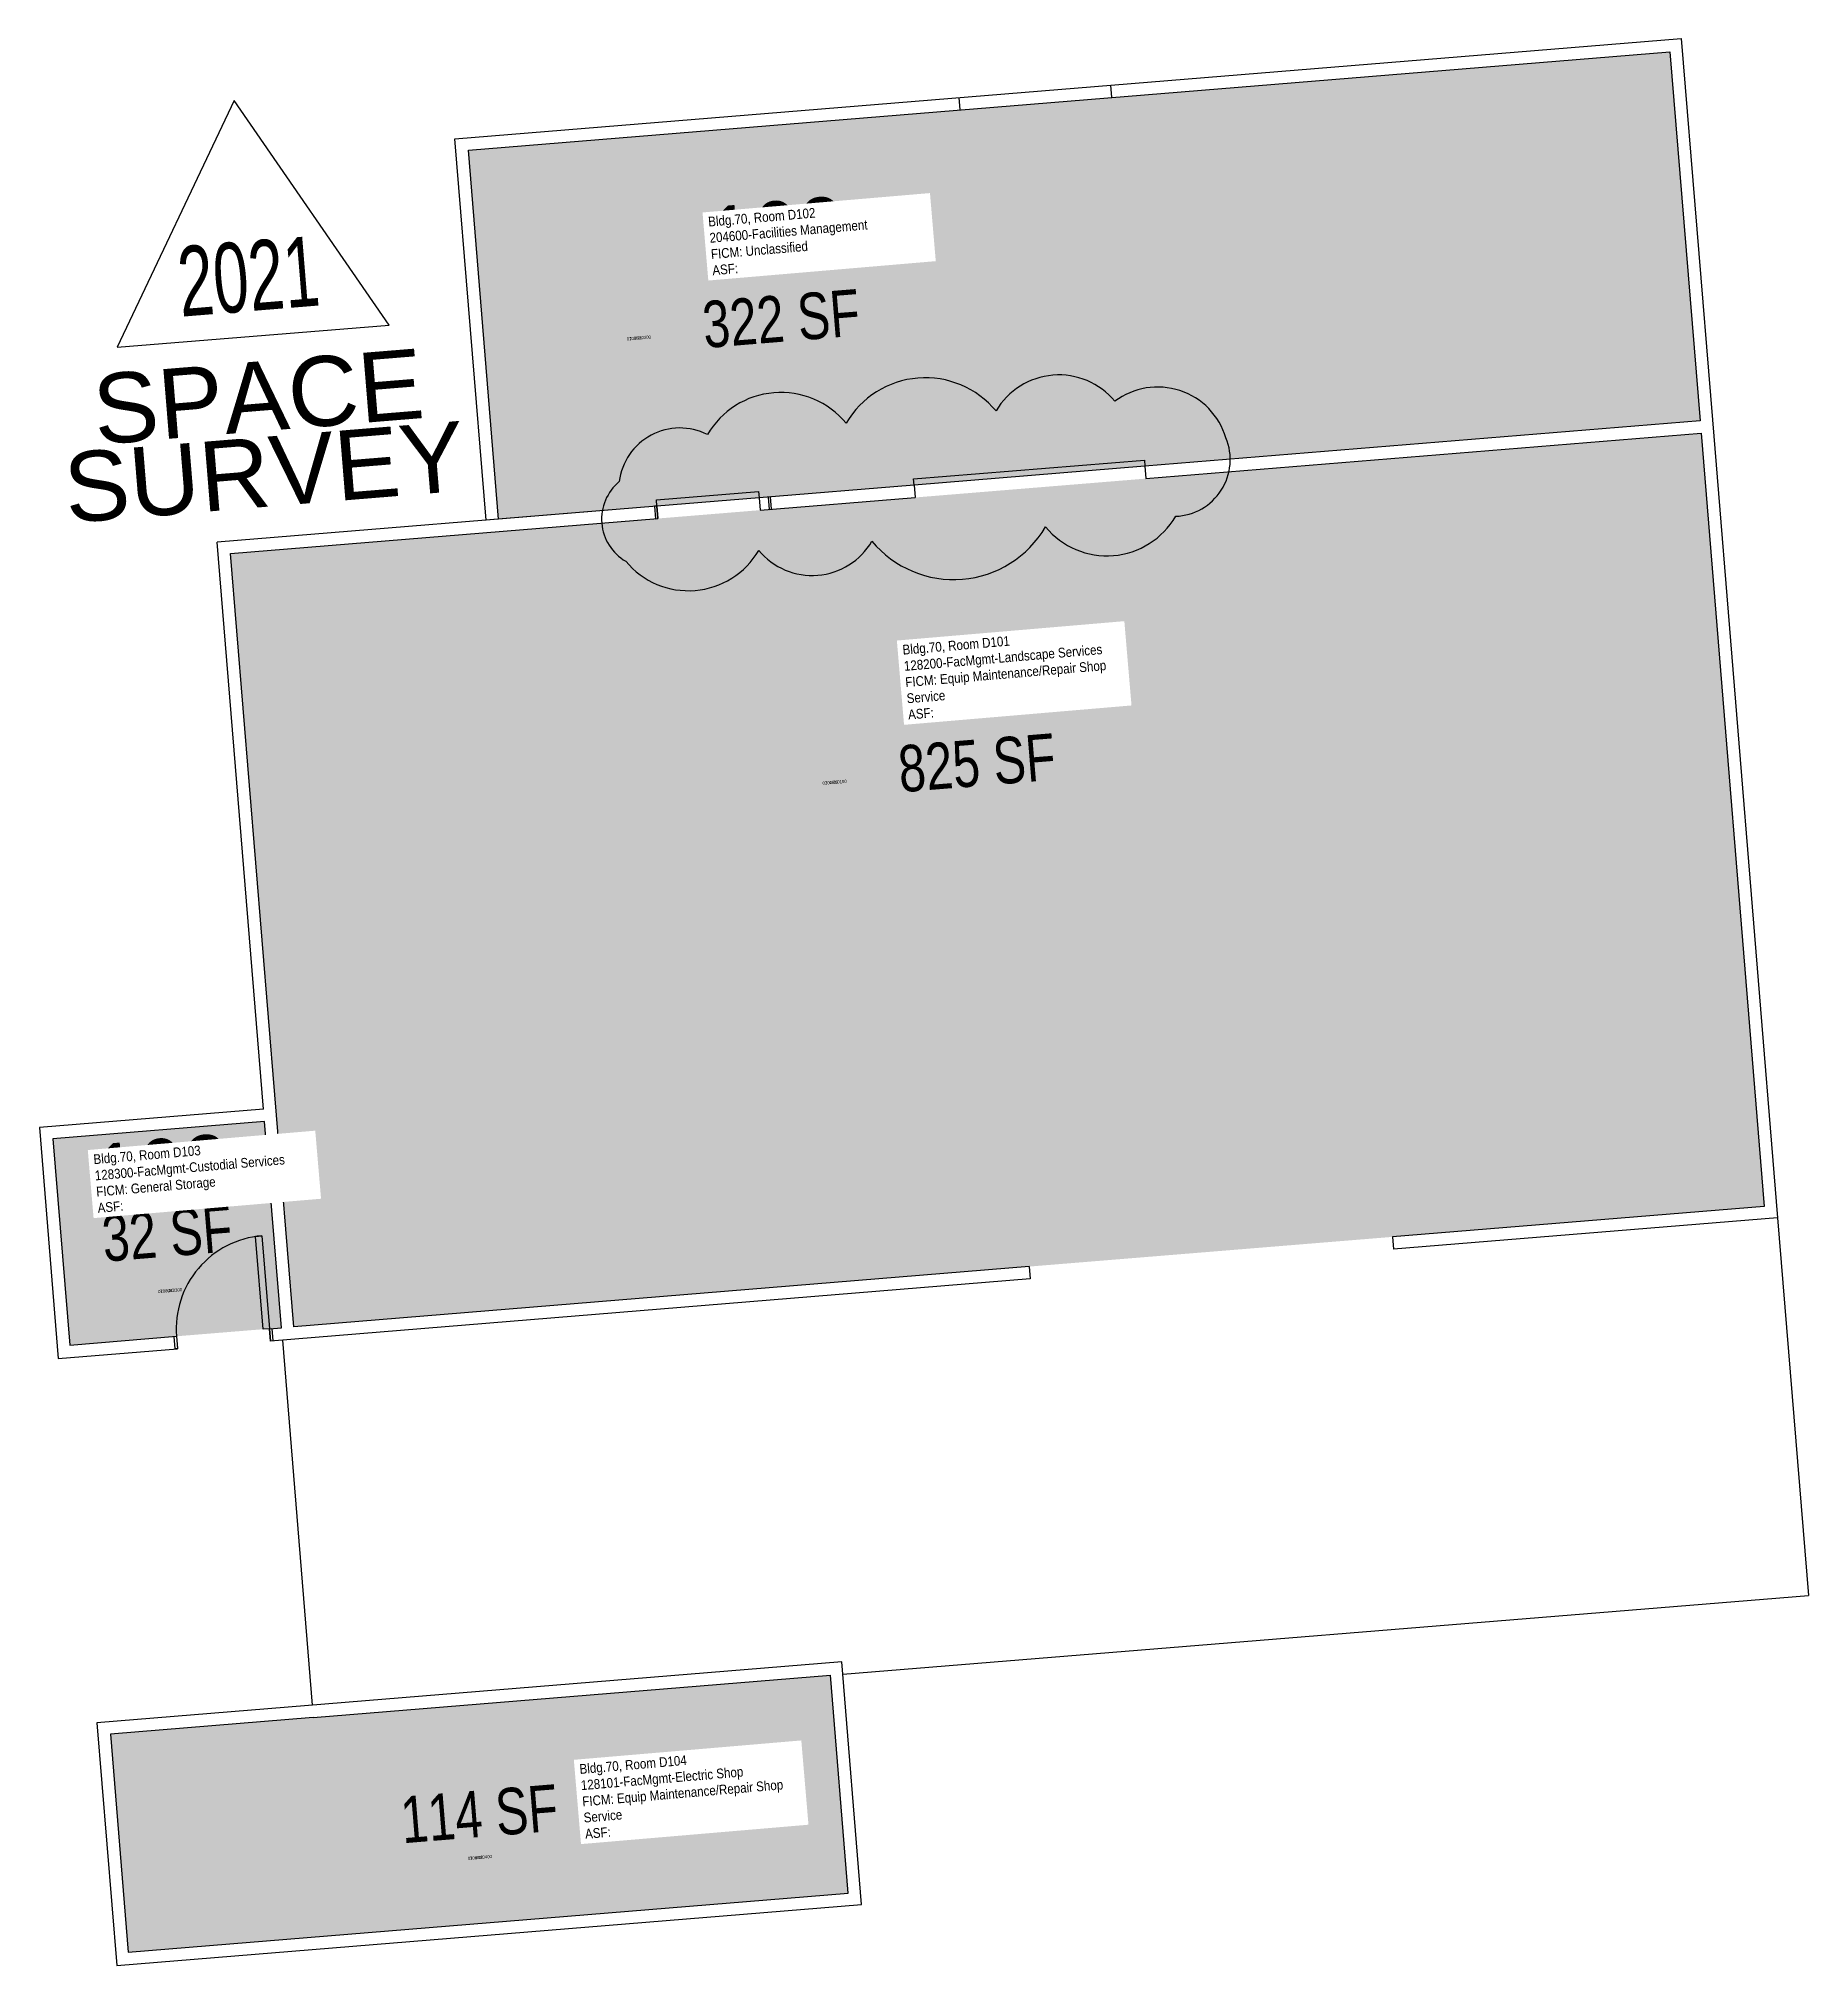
# Model space of a CAD drawing. Header units: inches. Extents: x 69213650 to 69214220, y 27691170 to 27691791.
import ezdxf
from ezdxf.enums import TextEntityAlignment as Align

# ---------------------------------------------------------------- set-up
doc = ezdxf.new("R2010")
doc.units = ezdxf.units.IN
doc.header["$LTSCALE"] = 0.25
doc.header["$MEASUREMENT"] = 0
doc.layers.get('0').update_dxf_attribs({"linetype": 'CONTINUOUS'})
for name, color, linetype in [('A-DOOR', 2, 'CONTINUOUS'), ('A-IDEN-RNUM', 7, 'CONTINUOUS'), ('A-IDEN-SNUM', 4, 'CONTINUOUS'), ('A-IDEN-VNUM', 4, 'CONTINUOUS'), ('A-ROOF', 2, 'CONTINUOUS'), ('A-WALL', 5, 'CONTINUOUS'), ('AREA-TEXT', 3, 'CONTINUOUS'), ('Rooms-Category-Color', 7, 'CONTINUOUS'), ('Rooms-College-Color', 7, 'CONTINUOUS'), ('Rooms-Department-Color', 7, 'CONTINUOUS'), ('Rooms-Division-Color', 7, 'CONTINUOUS'), ('Rooms-Information', 7, 'CONTINUOUS')]:
    doc.layers.add(name, color=color, linetype=linetype)
doc.layers.add('A-REV', color=1, linetype='CONTINUOUS', true_color=0xff0000)
doc.styles.add('Arial', font='arial.ttf')
doc.styles.add('CP_AREA', font='arial.ttf', dxfattribs={"height": 15})
doc.styles.add('CP_ROOMSNUMBER', font='arial.ttf', dxfattribs={"height": 1})
doc.styles.add('CP_ROOMVNUMBER', font='arial.ttf', dxfattribs={"width": 0.85, "height": 0.075})

# ---------------------------------------------------------------- blocks, each defined once
blk = doc.blocks.new('Space Revision')
at = {"layer": 'A-REV', "transparency": 16777216}
blk.add_lwpolyline([(0, 2.538), (-1.465, 0), (1.465, 0)], close=True, dxfattribs=at)
at = {"layer": 'A-REV', "transparency": 16777216, "insert": (0, -0.274), "char_height": 0.75, "attachment_point": 2, "line_spacing_factor": 0.65, "style": 'Arial'}
blk.add_mtext_dynamic_manual_height_columns('SPACE\\PSURVEY', width=1.2391, gutter_width=0.0182, heights=[0], dxfattribs=at)
at = {"layer": 'A-REV', "style": 'Arial', "flags": 1}
blk.add_attdef('UPDATES', text='', height=0.75, dxfattribs=at).set_placement((1.499, 1.084), align=Align.TOP_LEFT)
at = {"layer": 'A-REV', "transparency": 16777216, "style": 'Arial', "width": 0.65}
blk.add_attdef('YEAR', text='', height=0.75, dxfattribs=at).set_placement((0, 0.646), align=Align.MIDDLE_CENTER)

msp = doc.modelspace()

# ---------------------------------------------------------------- hatches: boundary and pattern name
at = {"layer": 'Rooms-Category-Color', "true_color": 0xadadad}
msp.add_hatch(color=253, dxfattribs=at).paths.add_polyline_path([(69213788.53, 27691754.95), (69214175.62, 27691786.59), (69214185.33, 27691667.77), (69213798.24, 27691636.14)])
at = {"layer": 'Rooms-Category-Color', "true_color": 0xe3c5e1}
for points in [[(69213732.29, 27691376.04), (69214206.01, 27691414.75), (69214185.66, 27691663.79), (69213711.93, 27691625.07)], [(69213660.09, 27691370.14), (69213728.3, 27691375.71), (69213722.87, 27691442.12), (69213654.66, 27691436.54)], [(69213678.91, 27691174.63), (69213910.91, 27691193.59), (69213905.18, 27691263.76), (69213673.18, 27691244.8)]]:
    msp.add_hatch(color=254, dxfattribs=at).paths.add_polyline_path(points)
at = {"layer": 'Rooms-College-Color', "true_color": 0xadadad}
for points in [[(69213788.53, 27691754.95), (69214175.62, 27691786.59), (69214185.33, 27691667.77), (69213798.24, 27691636.14)], [(69213732.29, 27691376.04), (69214206.01, 27691414.75), (69214185.66, 27691663.79), (69213711.93, 27691625.07)], [(69213660.09, 27691370.14), (69213728.3, 27691375.71), (69213722.87, 27691442.12), (69213654.66, 27691436.54)], [(69213678.91, 27691174.63), (69213910.91, 27691193.59), (69213905.18, 27691263.76), (69213673.18, 27691244.8)]]:
    msp.add_hatch(color=253, dxfattribs=at).paths.add_polyline_path(points)
at = {"layer": 'Rooms-Department-Color', "true_color": 0xacacac}
msp.add_hatch(color=253, dxfattribs=at).paths.add_polyline_path([(69213788.53, 27691754.95), (69214175.62, 27691786.59), (69214185.33, 27691667.77), (69213798.24, 27691636.14)])
at = {"layer": 'Rooms-Department-Color', "true_color": 0x80bc67}
for points in [[(69213732.29, 27691376.04), (69214206.01, 27691414.75), (69214185.66, 27691663.79), (69213711.93, 27691625.07)], [(69213660.09, 27691370.14), (69213728.3, 27691375.71), (69213722.87, 27691442.12), (69213654.66, 27691436.54)], [(69213678.91, 27691174.63), (69213910.91, 27691193.59), (69213905.18, 27691263.76), (69213673.18, 27691244.8)]]:
    msp.add_hatch(color=83, dxfattribs=at).paths.add_polyline_path(points)
at = {"layer": 'Rooms-Division-Color', "true_color": 0xadadad}
msp.add_hatch(color=253, dxfattribs=at).paths.add_polyline_path([(69213788.53, 27691754.95), (69214175.62, 27691786.59), (69214185.33, 27691667.77), (69213798.24, 27691636.14)])
at = {"layer": 'Rooms-Division-Color', "true_color": 0x80bc67}
for points in [[(69213732.29, 27691376.04), (69214206.01, 27691414.75), (69214185.66, 27691663.79), (69213711.93, 27691625.07)], [(69213660.09, 27691370.14), (69213728.3, 27691375.71), (69213722.87, 27691442.12), (69213654.66, 27691436.54)], [(69213678.91, 27691174.63), (69213910.91, 27691193.59), (69213905.18, 27691263.76), (69213673.18, 27691244.8)]]:
    msp.add_hatch(color=83, dxfattribs=at).paths.add_polyline_path(points)

# ---------------------------------------------------------------- linework, layer by layer
at = {"layer": 'A-DOOR'}
for points in [[(69213931.95, 27691649.07), (69214006.31, 27691655.15), (69214006.47, 27691653.16), (69213932.11, 27691647.08)], [(69213849.08, 27691642.3), (69213882.01, 27691644.99), (69213882.17, 27691643), (69213849.24, 27691640.31)], [(69213722.42, 27691375.23), (69213719.98, 27691405.13), (69213721.97, 27691405.3), (69213724.41, 27691375.4)]]:
    msp.add_lwpolyline(points, close=True, dxfattribs=at)
msp.add_arc((69213724.41, 27691375.4), 30, 94.67184, 184.67184, dxfattribs=at)
at = {"layer": 'A-REV'}
msp.add_lwpolyline([(69213839.23, 27691622.55, 0.520567), (69213882.07, 27691626.05, 0.520567), (69213918.53, 27691629.03, 0.520567), (69213974.44, 27691633.6, 0.520567), (69214016.4, 27691637.03, 0.520567), (69214032.6, 27691662.3, 0.520567), (69213996.8, 27691674.08, 0.520567), (69213958.51, 27691670.95, 0.520567), (69213910.23, 27691667.01, 0.520567), (69213865.53, 27691663.35, 0.520567), (69213837.13, 27691648.19, 0.520567)], format="xyb", close=True, dxfattribs=at)
at = {"layer": 'A-ROOF'}
msp.add_line((69213728.62, 27691371.73), (69213738.24, 27691254.13), dxfattribs=at)
msp.add_lwpolyline([(69214210.32, 27691411.09), (69214220.25, 27691289.51)], dxfattribs=at)
at = {"layer": 'A-ROOF', "flags": 128}
msp.add_lwpolyline([(69213909.16, 27691264.08), (69214220.25, 27691289.51)], dxfattribs=at)
at = {"layer": 'A-WALL'}
for p, q in [((69213784.21, 27691758.61), (69214179.28, 27691790.9)), ((69214179.28, 27691790.9), (69214189.32, 27691668.1)), ((69213788.53, 27691754.95), (69214175.62, 27691786.59)), ((69214175.62, 27691786.59), (69214185.33, 27691667.77)), ((69213794.25, 27691635.81), (69213784.21, 27691758.61)), ((69213798.24, 27691636.14), (69213788.53, 27691754.95)), ((69214185.33, 27691667.77), (69214006.47, 27691653.16)), ((69214006.8, 27691649.17), (69214185.66, 27691663.79)), ((69214185.66, 27691663.79), (69214206.01, 27691414.75)), ((69214189.32, 27691668.1), (69214210.32, 27691411.09)), ((69213849.24, 27691640.31), (69213707.62, 27691628.73)), ((69213849.24, 27691640.31), (69213794.25, 27691635.81)), ((69213711.93, 27691625.07), (69213849.57, 27691636.32)), ((69213722.55, 27691446.11), (69213707.62, 27691628.73)), ((69213732.29, 27691376.04), (69213711.93, 27691625.07)), ((69213722.55, 27691446.11), (69213650.35, 27691440.21)), ((69213650.35, 27691440.21), (69213656.42, 27691365.83)), ((69213722.87, 27691442.12), (69213654.66, 27691436.54)), ((69213728.3, 27691375.71), (69213722.87, 27691442.12)), ((69213654.66, 27691436.54), (69213660.09, 27691370.14)), ((69214206.01, 27691414.75), (69214086.28, 27691404.97)), ((69214210.32, 27691411.09), (69214086.61, 27691400.98)), ((69213969.47, 27691391.41), (69213724.74, 27691371.41)), ((69213969.15, 27691395.4), (69213732.29, 27691376.04)), ((69213660.09, 27691370.14), (69213694.45, 27691372.95)), ((69213694.45, 27691372.95), (69213694.77, 27691368.96)), ((69213724.41, 27691375.4), (69213728.3, 27691375.71)), ((69213724.41, 27691375.4), (69213724.74, 27691371.41)), ((69213656.42, 27691365.83), (69213694.77, 27691368.96)), ((69213908.84, 27691268.07), (69213668.86, 27691248.46)), ((69213915.22, 27691189.93), (69213908.84, 27691268.07)), ((69213738.56, 27691250.14), (69213905.18, 27691263.76)), ((69213910.91, 27691193.59), (69213905.18, 27691263.76)), ((69213668.86, 27691248.46), (69213675.25, 27691170.32)), ((69213738.56, 27691250.14), (69213673.18, 27691244.8)), ((69213673.18, 27691244.8), (69213678.91, 27691174.63)), ((69213678.91, 27691174.63), (69213910.91, 27691193.59)), ((69213675.25, 27691170.32), (69213915.22, 27691189.93))]:
    msp.add_line(p, q, dxfattribs=at)
for points in [[(69213995.37, 27691775.87), (69213995.7, 27691771.88)], [(69213946.52, 27691771.88), (69213946.84, 27691767.89)], [(69214006.47, 27691653.16), (69214006.8, 27691649.17)], [(69213932.11, 27691647.08), (69213882.23, 27691643)], [(69213932.11, 27691647.08), (69213932.44, 27691643.09)], [(69213849.24, 27691640.31), (69213849.57, 27691636.32)], [(69213882.23, 27691643), (69213882.56, 27691639.02)], [(69213882.56, 27691639.02), (69213932.44, 27691643.09)], [(69214086.28, 27691404.97), (69214086.61, 27691400.98)], [(69213969.15, 27691395.4), (69213969.47, 27691391.41)]]:
    msp.add_lwpolyline(points, dxfattribs=at)
for points in [[(69213848.82, 27691636.26), (69213849.57, 27691636.32), (69213849.24, 27691640.31), (69213848.49, 27691640.25)], [(69213885.45, 27691639.25), (69213886.19, 27691639.31), (69213885.87, 27691643.3), (69213885.12, 27691643.24)], [(69213694.84, 27691368.97), (69213694.09, 27691368.91), (69213693.76, 27691372.89), (69213694.51, 27691372.95)], [(69213725.49, 27691371.47), (69213724.74, 27691371.41), (69213724.41, 27691375.4), (69213725.16, 27691375.46)]]:
    msp.add_lwpolyline(points, close=True, dxfattribs=at)

# ---------------------------------------------------------------- block references
at = {"xscale": 30, "yscale": 30, "zscale": 30, "rotation": 4.671841300637529}
msp.add_blockref('Space Revision', (69213719.23, 27691695.04), dxfattribs=at).add_auto_attribs({'YEAR': '2021'})

# ---------------------------------------------------------------- texts
at = {"layer": 'A-IDEN-RNUM', "style": 'CP_ROOMSNUMBER', "width": 0.85}
for s, p in [('0102-00', (69213839.62, 27691693.65)), ('0101-00', (69213902.67, 27691550.56)), ('0103-00', (69213688.6, 27691386.85)), ('0104-00', (69213788.36, 27691204.28))]:
    msp.add_text(s, height=1, rotation=4.86783, dxfattribs=at).set_placement(p)
at = {"layer": 'A-IDEN-SNUM', "style": 'CP_ROOMSNUMBER', "width": 0.85}
for s, p in [('0700D10200', (69213839.62, 27691693.65)), ('0700D10100', (69213902.67, 27691550.56)), ('0700D10300', (69213688.6, 27691386.85)), ('0700D10400', (69213788.36, 27691204.28))]:
    msp.add_text(s, height=1, rotation=4.86783, dxfattribs=at).set_placement(p)
at = {"layer": 'A-IDEN-VNUM', "style": 'CP_ROOMVNUMBER', "width": 0.85}
for s, p in [('102', (69213867.26, 27691714.62)), ('101', (69213930.32, 27691571.53)), ('103', (69213669.22, 27691412.66)), ('104', (69213826.25, 27691211.06))]:
    msp.add_text(s, height=22, rotation=4.86783, dxfattribs=at).set_placement(p)
at = {"layer": 'AREA-TEXT', "style": 'CP_AREA', "width": 0.75}
for s, p in [('322 SF', (69213889.29, 27691700.74)), ('825 SF', (69213952.34, 27691557.66)), ('32 SF', (69213691.48, 27691406.13)), ('114 SF', (69213792.04, 27691219.19))]:
    msp.add_text(s, height=15, rotation=4.67184, dxfattribs=at).set_placement(p, align=Align.MIDDLE_CENTER)

# ---------------------------------------------------------------- next in the draw order: texts
at = {"layer": 'Rooms-Information', "width": 70.4, "attachment_point": 7, "rotation": 4.86783, "style": 'CP_ROOMVNUMBER', "bg_fill": 3, "box_fill_scale": 1.5, "bg_fill_color": 256, "bg_fill_true_color": 13158600, "bg_fill_transparency": 0}
for s, insert, char_height in [('Bldg.70, Room D102^M^J204600-Facilities Management^M^JFICM: Unclassified^M^JASF: ', (69213867.26, 27691714.62), 3.1429), ('Bldg.70, Room D101^M^J128200-FacMgmt-Landscape Services^M^JFICM: Equip Maintenance/Repair Shop Service^M^JASF: ', (69213930.32, 27691571.53), 3.14286), ('Bldg.70, Room D103^M^J128300-FacMgmt-Custodial Services^M^JFICM: General Storage^M^JASF: ', (69213669.22, 27691412.66), 3.1429), ('Bldg.70, Room D104^M^J128101-FacMgmt-Electric Shop^M^JFICM: Equip Maintenance/Repair Shop Service^M^JASF: ', (69213826.25, 27691211.06), 3.14286)]:
    msp.add_mtext(s, dxfattribs=dict(at, insert=insert, char_height=char_height))

doc.saveas('drawing.dxf')
